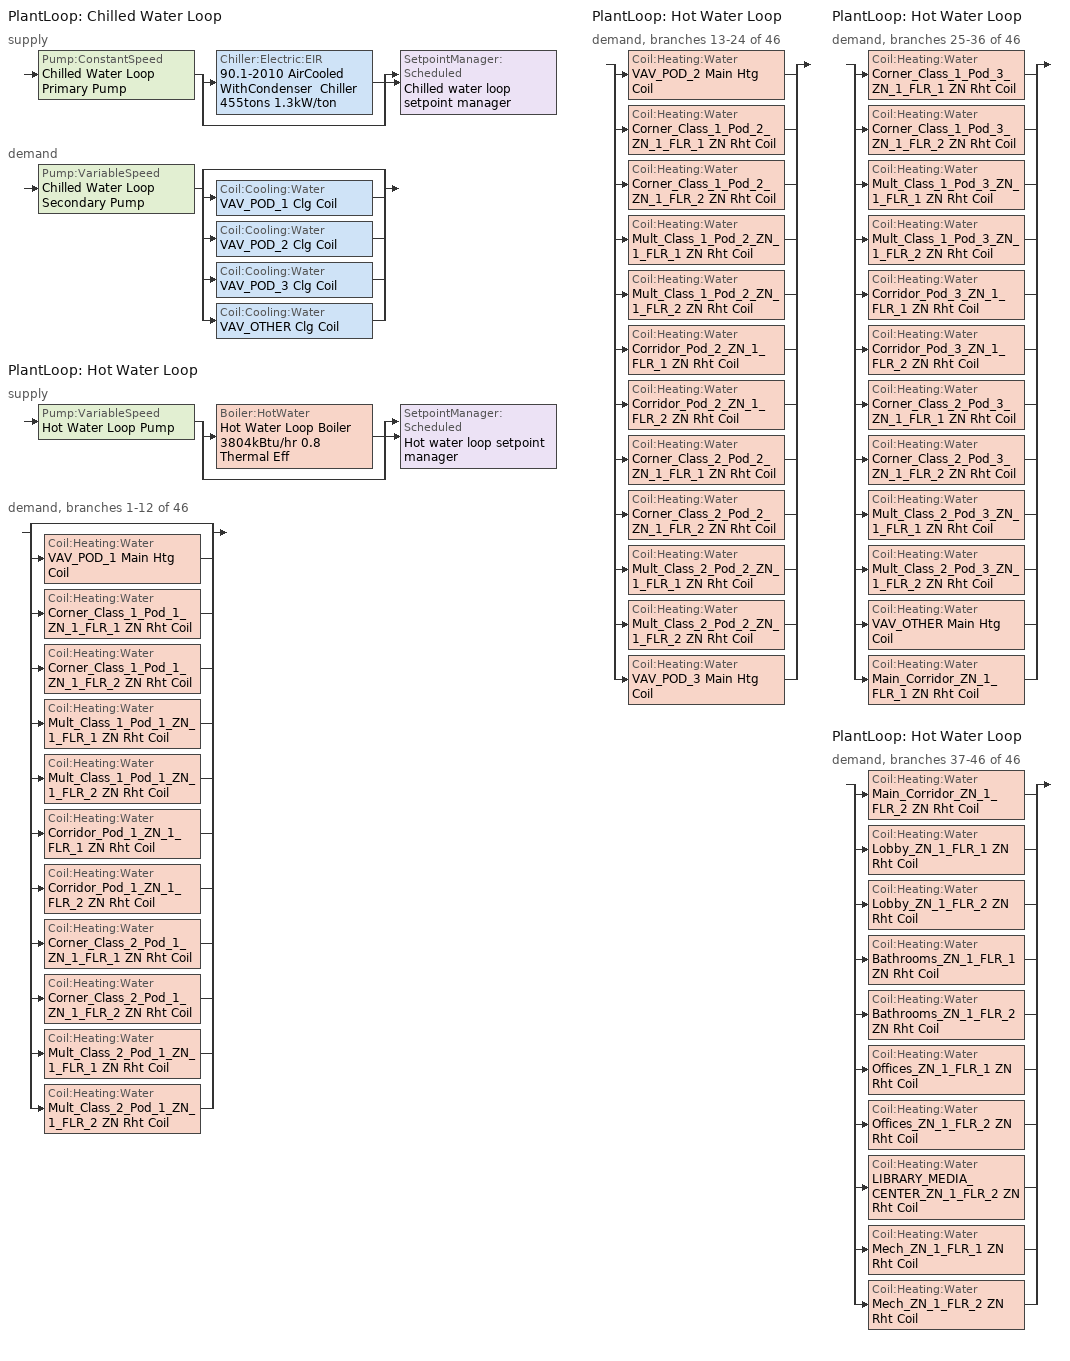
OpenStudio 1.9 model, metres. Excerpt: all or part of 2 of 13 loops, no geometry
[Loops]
PlantLoop 'Chilled Water Loop'
 supply: Pump:ConstantSpeed 'Chilled Water Loop Primary Pump' > split
  | Chiller:Electric:EIR '90.1-2010 AirCooled WithCondenser  Chiller 455tons 1.3kW/ton'
  | bypass
  join > SetpointManager:Scheduled 'Chilled water loop setpoint manager'
 demand: Pump:VariableSpeed 'Chilled Water Loop Secondary Pump' > split
  | bypass
  | Coil:Cooling:Water 'VAV_POD_1 Clg Coil'
  | Coil:Cooling:Water 'VAV_POD_2 Clg Coil'
  | Coil:Cooling:Water 'VAV_POD_3 Clg Coil'
  | Coil:Cooling:Water 'VAV_OTHER Clg Coil'
PlantLoop 'Hot Water Loop'
 supply: Pump:VariableSpeed 'Hot Water Loop Pump' > split
  | Boiler:HotWater 'Hot Water Loop Boiler 3804kBtu/hr 0.8 Thermal Eff'
  | bypass
  join > SetpointManager:Scheduled 'Hot water loop setpoint manager'
 demand, branches 1-12 of 46: split
  | bypass
  | Coil:Heating:Water 'VAV_POD_1 Main Htg Coil'
  | Coil:Heating:Water 'Corner_Class_1_Pod_1_ZN_1_FLR_1 ZN Rht Coil'
  | Coil:Heating:Water 'Corner_Class_1_Pod_1_ZN_1_FLR_2 ZN Rht Coil'
  | Coil:Heating:Water 'Mult_Class_1_Pod_1_ZN_1_FLR_1 ZN Rht Coil'
  | Coil:Heating:Water 'Mult_Class_1_Pod_1_ZN_1_FLR_2 ZN Rht Coil'
  | Coil:Heating:Water 'Corridor_Pod_1_ZN_1_FLR_1 ZN Rht Coil'
  | Coil:Heating:Water 'Corridor_Pod_1_ZN_1_FLR_2 ZN Rht Coil'
  | Coil:Heating:Water 'Corner_Class_2_Pod_1_ZN_1_FLR_1 ZN Rht Coil'
  | Coil:Heating:Water 'Corner_Class_2_Pod_1_ZN_1_FLR_2 ZN Rht Coil'
  | Coil:Heating:Water 'Mult_Class_2_Pod_1_ZN_1_FLR_1 ZN Rht Coil'
  | Coil:Heating:Water 'Mult_Class_2_Pod_1_ZN_1_FLR_2 ZN Rht Coil'
PlantLoop 'Hot Water Loop'
 demand, branches 13-24 of 46: split
  | Coil:Heating:Water 'VAV_POD_2 Main Htg Coil'
  | Coil:Heating:Water 'Corner_Class_1_Pod_2_ZN_1_FLR_1 ZN Rht Coil'
  | Coil:Heating:Water 'Corner_Class_1_Pod_2_ZN_1_FLR_2 ZN Rht Coil'
  | Coil:Heating:Water 'Mult_Class_1_Pod_2_ZN_1_FLR_1 ZN Rht Coil'
  | Coil:Heating:Water 'Mult_Class_1_Pod_2_ZN_1_FLR_2 ZN Rht Coil'
  | Coil:Heating:Water 'Corridor_Pod_2_ZN_1_FLR_1 ZN Rht Coil'
  | Coil:Heating:Water 'Corridor_Pod_2_ZN_1_FLR_2 ZN Rht Coil'
  | Coil:Heating:Water 'Corner_Class_2_Pod_2_ZN_1_FLR_1 ZN Rht Coil'
  | Coil:Heating:Water 'Corner_Class_2_Pod_2_ZN_1_FLR_2 ZN Rht Coil'
  | Coil:Heating:Water 'Mult_Class_2_Pod_2_ZN_1_FLR_1 ZN Rht Coil'
  | Coil:Heating:Water 'Mult_Class_2_Pod_2_ZN_1_FLR_2 ZN Rht Coil'
  | Coil:Heating:Water 'VAV_POD_3 Main Htg Coil'
PlantLoop 'Hot Water Loop'
 demand, branches 25-36 of 46: split
  | Coil:Heating:Water 'Corner_Class_1_Pod_3_ZN_1_FLR_1 ZN Rht Coil'
  | Coil:Heating:Water 'Corner_Class_1_Pod_3_ZN_1_FLR_2 ZN Rht Coil'
  | Coil:Heating:Water 'Mult_Class_1_Pod_3_ZN_1_FLR_1 ZN Rht Coil'
  | Coil:Heating:Water 'Mult_Class_1_Pod_3_ZN_1_FLR_2 ZN Rht Coil'
  | Coil:Heating:Water 'Corridor_Pod_3_ZN_1_FLR_1 ZN Rht Coil'
  | Coil:Heating:Water 'Corridor_Pod_3_ZN_1_FLR_2 ZN Rht Coil'
  | Coil:Heating:Water 'Corner_Class_2_Pod_3_ZN_1_FLR_1 ZN Rht Coil'
  | Coil:Heating:Water 'Corner_Class_2_Pod_3_ZN_1_FLR_2 ZN Rht Coil'
  | Coil:Heating:Water 'Mult_Class_2_Pod_3_ZN_1_FLR_1 ZN Rht Coil'
  | Coil:Heating:Water 'Mult_Class_2_Pod_3_ZN_1_FLR_2 ZN Rht Coil'
  | Coil:Heating:Water 'VAV_OTHER Main Htg Coil'
  | Coil:Heating:Water 'Main_Corridor_ZN_1_FLR_1 ZN Rht Coil'
PlantLoop 'Hot Water Loop'
 demand, branches 37-46 of 46: split
  | Coil:Heating:Water 'Main_Corridor_ZN_1_FLR_2 ZN Rht Coil'
  | Coil:Heating:Water 'Lobby_ZN_1_FLR_1 ZN Rht Coil'
  | Coil:Heating:Water 'Lobby_ZN_1_FLR_2 ZN Rht Coil'
  | Coil:Heating:Water 'Bathrooms_ZN_1_FLR_1 ZN Rht Coil'
  | Coil:Heating:Water 'Bathrooms_ZN_1_FLR_2 ZN Rht Coil'
  | Coil:Heating:Water 'Offices_ZN_1_FLR_1 ZN Rht Coil'
  | Coil:Heating:Water 'Offices_ZN_1_FLR_2 ZN Rht Coil'
  | Coil:Heating:Water 'LIBRARY_MEDIA_CENTER_ZN_1_FLR_2 ZN Rht Coil'
  | Coil:Heating:Water 'Mech_ZN_1_FLR_1 ZN Rht Coil'
  | Coil:Heating:Water 'Mech_ZN_1_FLR_2 ZN Rht Coil'
[PlantLoop] Plant Loop Volume {m3}=Autocalculate; Load Distribution Scheme=Optimal
Name | Maximum Loop Temperature {C} | Minimum Loop Temperature {C} | Common Pipe Simulation | Fluid Type
Chilled Water Loop | 98 | 1 | CommonPipe
Hot Water Loop |  | 10 |  | Water
[Sizing:Plant] Sizing Option=NonCoincident; Zone Timesteps in Averaging Window=1; Coincident Sizing Factor Mode=None
Name | Loop Type | Design Loop Exit Temperature {C} | Loop Design Temperature Difference {deltaC}
Chilled Water Loop | Cooling | 6.66667 | 5.61111
Hot Water Loop | Heating | 82.2222 | 11.1111
[SetpointManager:Scheduled] Control Variable=Temperature
Name | Schedule
Chilled water loop setpoint manager | Chilled Water Loop Temp - 44F
Hot water loop setpoint manager | Hot Water Loop Temp - 180F
[Pump:ConstantSpeed]
Chilled Water Loop Primary Pump: Rated Flow Rate {m3/s}=autosize; Rated Pump Head {Pa}=44836; Rated Power Consumption {W}=autosize; Motor Efficiency=0.9; Fraction of Motor Inefficiencies to Fluid Stream=0; Pump Control Type=Intermittent
[Pump:VariableSpeed] Motor Efficiency=0.9; Fraction of Motor Inefficiencies to Fluid Stream=0; Coefficient 1 of the Part Load Performance Curve=0; Pump Control Type=Intermittent
Name | Rated Pump Head {Pa} | Coefficient 2 of the Part Load Performance Curve | Coefficient 3 of the Part Load Performance Curve | Coefficient 4 of the Part Load Performance Curve
Chilled Water Loop Secondary Pump | 134508 | 0.0205 | 0.4101 | 0.5753
Hot Water Loop Pump | 179344 | 1 | 0 | 0
[Chiller:Electric:EIR]
90.1-2010 AirCooled WithCondenser  Chiller 455tons 1.3kW/ton: Reference Capacity {W}=Autosize; Reference COP {W/W}=2.80239; Reference Leaving Chilled Water Temperature {C}=6.66667; Reference Entering Condenser Fluid Temperature {C}=35; Cooling Capacity Function of Temperature Curve=AirCooled_Chiller_2010_PathA_CAPFT 1; Electric Input to Cooling Output Ratio Function of Temperature Curve=AirCooled_Chiller_2010_PathA_EIRFT 1; Electric Input to Cooling Output Ratio Function of Part Load Ratio Curve=AirCooled_Chiller_AllCapacities_2004_2010_EIRFPLR 1; Minimum Part Load Ratio=0.15; Maximum Part Load Ratio=1; Optimum Part Load Ratio=1; Minimum Unloading Ratio=0.25; Condenser Type=AirCooled; Leaving Chilled Water Lower Temperature Limit {C}=2.22222; Chiller Flow Mode=ConstantFlow; Design Heat Recovery Water Flow Rate {m3/s}=0; Sizing Factor=1; Basin Heater Capacity {W/K}=0; Basin Heater Setpoint Temperature {C}=10
[Boiler:HotWater]
Hot Water Loop Boiler 3804kBtu/hr 0.8 Thermal Eff: Fuel Type=NaturalGas; Nominal Thermal Efficiency=0.8; Efficiency Curve Temperature Evaluation Variable=LeavingBoiler; Normalized Boiler Efficiency Curve=Boiler with No Minimum Turndown; Design Water Outlet Temperature {C}=82.2222; Maximum Part Load Ratio=1.2; Water Outlet Upper Temperature Limit {C}=95; Boiler Flow Mode=LeavingSetpointModulated; Parasitic Electric Load {W}=0; Sizing Factor=1
[Coil:Heating:Water] Availability Schedule=Always On Discrete; Rated Inlet Water Temperature {C}=82.2222; Rated Outlet Water Temperature {C}=71.1111
Name | Rated Inlet Air Temperature {C} | Rated Outlet Air Temperature {C}
VAV_POD_1 Main Htg Coil; VAV_POD_2 Main Htg Coil; VAV_POD_3 Main Htg Coil; VAV_OTHER Main Htg Coil | 7 | 12.8
Corner_Class_1_Pod_1_ZN_1_FLR_1 ZN Rht Coil; Corner_Class_1_Pod_1_ZN_1_FLR_2 ZN Rht Coil; Mult_Class_1_Pod_1_ZN_1_FLR_1 ZN Rht Coil; Mult_Class_1_Pod_1_ZN_1_FLR_2 ZN Rht Coil; Corridor_Pod_1_ZN_1_FLR_1 ZN Rht Coil; Corridor_Pod_1_ZN_1_FLR_2 ZN Rht Coil; Corner_Class_2_Pod_1_ZN_1_FLR_1 ZN Rht Coil; Corner_Class_2_Pod_1_ZN_1_FLR_2 ZN Rht Coil; Mult_Class_2_Pod_1_ZN_1_FLR_1 ZN Rht Coil; Mult_Class_2_Pod_1_ZN_1_FLR_2 ZN Rht Coil; Corner_Class_1_Pod_2_ZN_1_FLR_1 ZN Rht Coil; Corner_Class_1_Pod_2_ZN_1_FLR_2 ZN Rht Coil; Mult_Class_1_Pod_2_ZN_1_FLR_1 ZN Rht Coil; Mult_Class_1_Pod_2_ZN_1_FLR_2 ZN Rht Coil; Corridor_Pod_2_ZN_1_FLR_1 ZN Rht Coil; Corridor_Pod_2_ZN_1_FLR_2 ZN Rht Coil; Corner_Class_2_Pod_2_ZN_1_FLR_1 ZN Rht Coil; Corner_Class_2_Pod_2_ZN_1_FLR_2 ZN Rht Coil; Mult_Class_2_Pod_2_ZN_1_FLR_1 ZN Rht Coil; Mult_Class_2_Pod_2_ZN_1_FLR_2 ZN Rht Coil; Corner_Class_1_Pod_3_ZN_1_FLR_1 ZN Rht Coil; Corner_Class_1_Pod_3_ZN_1_FLR_2 ZN Rht Coil; Mult_Class_1_Pod_3_ZN_1_FLR_1 ZN Rht Coil; Mult_Class_1_Pod_3_ZN_1_FLR_2 ZN Rht Coil; Corridor_Pod_3_ZN_1_FLR_1 ZN Rht Coil; Corridor_Pod_3_ZN_1_FLR_2 ZN Rht Coil; Corner_Class_2_Pod_3_ZN_1_FLR_1 ZN Rht Coil; Corner_Class_2_Pod_3_ZN_1_FLR_2 ZN Rht Coil; Mult_Class_2_Pod_3_ZN_1_FLR_1 ZN Rht Coil; Mult_Class_2_Pod_3_ZN_1_FLR_2 ZN Rht Coil; Main_Corridor_ZN_1_FLR_1 ZN Rht Coil; Main_Corridor_ZN_1_FLR_2 ZN Rht Coil; Lobby_ZN_1_FLR_1 ZN Rht Coil; Lobby_ZN_1_FLR_2 ZN Rht Coil; Bathrooms_ZN_1_FLR_1 ZN Rht Coil; Bathrooms_ZN_1_FLR_2 ZN Rht Coil; Offices_ZN_1_FLR_1 ZN Rht Coil; Offices_ZN_1_FLR_2 ZN Rht Coil; LIBRARY_MEDIA_CENTER_ZN_1_FLR_2 ZN Rht Coil; Mech_ZN_1_FLR_1 ZN Rht Coil; Mech_ZN_1_FLR_2 ZN Rht Coil | 12.8 | 40
[Coil:Cooling:Water] Availability Schedule=Always On Discrete; Heat Exchanger Configuration=CrossFlow
VAV_POD_1 Clg Coil; VAV_POD_2 Clg Coil; VAV_POD_3 Clg Coil; VAV_OTHER Clg Coil
[Schedule:Ruleset]
Name | Default Day Schedule
Chilled Water Loop Temp - 44F | Chilled Water Loop Temp - 44F Default
Hot Water Loop Temp - 180F | Hot Water Loop Temp - 180F Default
[Schedule:Day]
Chilled Water Loop Temp - 44F Default: 24, 0, 6.66667
Hot Water Loop Temp - 180F Default: 24, 0, 82.2222
[Curve:Biquadratic] Minimum Value of x {BasedOnField A2}=5; Maximum Value of x {BasedOnField A2}=10; Minimum Value of y {BasedOnField A3}=12.7; Maximum Value of y {BasedOnField A3}=51.67
Name | Coefficient1 Constant | Coefficient2 x | Coefficient3 x**2 | Coefficient4 y | Coefficient5 y**2 | Coefficient6 x*y
AirCooled_Chiller_2010_PathA_CAPFT 1 | 1.04338 | 0.0407073 | 0.0004506 | -0.0041514 | -8.86e-05 | -0.0003467
AirCooled_Chiller_2010_PathA_EIRFT 1 | 0.596191 | -0.0099496 | 0.0007888 | 0.0004506 | 0.0004875 | -0.0007623
[Curve:Quadratic]
AirCooled_Chiller_AllCapacities_2004_2010_EIRFPLR 1: Coefficient1 Constant=0.141; Coefficient2 x=0.655; Coefficient3 x**2=0.203; Minimum Value of x {BasedOnField A2}=0; Maximum Value of x {BasedOnField A2}=1
[Schedule:Constant]
Always On Discrete: Value=1
[Curve:Cubic]
Boiler with No Minimum Turndown: Coefficient1 Constant=0.7463; Coefficient2 x=1.3196; Coefficient3 x**2=-2.2154; Coefficient4 x**3=1.1674; Minimum Value of x {BasedOnField A2}=0; Maximum Value of x {BasedOnField A2}=1.3
